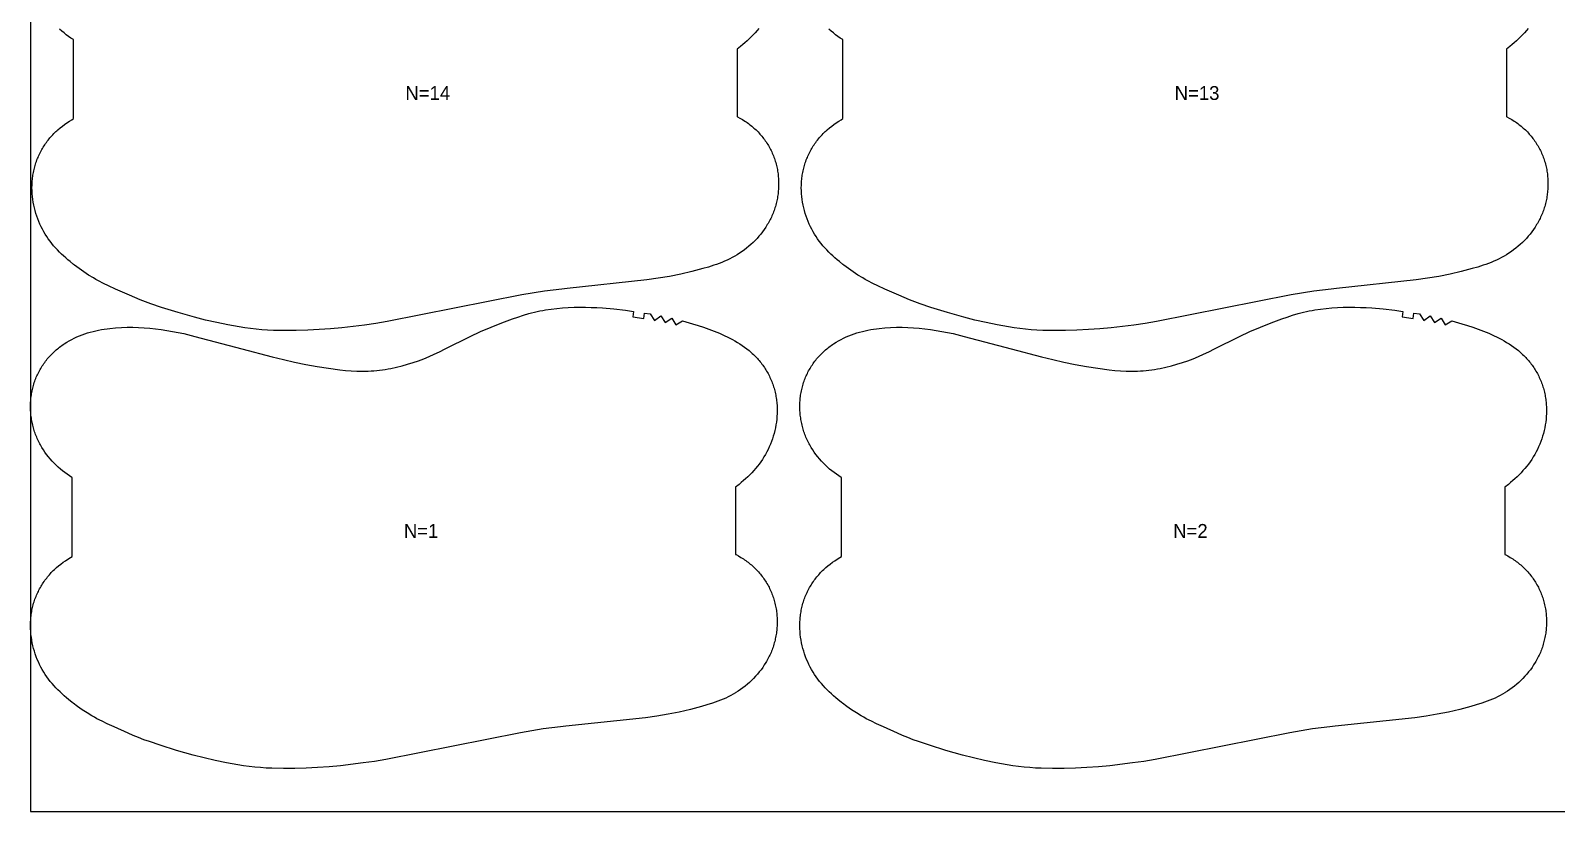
# Model space of a CAD drawing. Header units: inches. Extents: x 1 to 1936, y -76 to 1061.
# Drawn here: x 1 to 552, y -76 to 206 of the extents above; entities that cross this region are included whole.
import ezdxf

# ---------------------------------------------------------------- set-up
doc = ezdxf.new("R2010")
doc.units = ezdxf.units.IN

msp = doc.modelspace()

# ---------------------------------------------------------------- linework, layer by layer
at = {"layer": '1'}
for points in [[(1.472, -76.1778), (1936.299, -76.1778), (1936.299, 1060.5025), (1.472, 1060.5025), (1.472, -76.1778)], [(112.994, 83.1474), (115.0471, 82.9296), (117.1045, 82.7624), (119.165, 82.6571), (120.1959, 82.6312), (121.227, 82.625), (122.2582, 82.6398), (123.289, 82.6754), (124.3192, 82.7315), (125.3481, 82.8077), (126.3756, 82.9037), (127.4011, 83.019), (128.4243, 83.1535), (129.4447, 83.3066), (130.4621, 83.478), (131.4762, 83.6673), (133.4941, 84.0973), (135.4975, 84.5923), (137.4854, 85.1482), (139.4564, 85.7616), (141.4085, 86.4323), (143.3391, 87.1608), (145.2461, 87.9477), (147.1283, 88.7911), (148.9904, 89.6794), (151.077, 90.7247), (160.0616, 95.2259), (163.8176, 96.9361), (167.6195, 98.5428), (171.4565, 100.0614), (175.3271, 101.4952), (177.2759, 102.1777), (179.2362, 102.8244), (181.2111, 103.4203), (182.205, 103.6947), (183.2037, 103.9508), (184.2073, 104.1873), (185.2156, 104.4044), (186.2281, 104.6025), (187.2443, 104.7822), (189.2858, 105.0885), (191.3362, 105.3279), (193.3922, 105.5051), (195.452, 105.626), (197.5143, 105.697), (199.578, 105.7247), (201.6417, 105.7142), (203.7048, 105.6664), (205.7666, 105.5809), (207.8262, 105.4574), (211.9376, 105.1018), (216.0384, 104.6321), (219.0285, 104.2362), (219.0297, 104.236), (218.7529, 102.2522), (222.6679, 101.6656), (222.985, 103.6403), (224.9579, 103.3123), (226.5635, 100.9945), (228.8912, 102.585), (230.4319, 100.2256), (232.8024, 101.7482), (234.2681, 99.3425), (236.6855, 100.7893), (240.293, 99.7805), (242.2677, 99.1788), (244.2301, 98.5389), (246.1766, 97.8544), (248.104, 97.1188), (250.0085, 96.326), (251.8858, 95.4707), (252.8128, 95.0181), (253.7314, 94.5482), (254.6409, 94.0602), (255.5408, 93.5535), (256.4302, 93.0276), (257.3075, 92.4812), (258.1704, 91.9131), (259.0171, 91.3223), (259.8454, 90.7074), (260.6533, 90.0673), (261.4388, 89.4008), (261.8225, 89.0572), (262.1999, 88.7067), (262.5706, 88.3489), (262.9346, 87.9841), (263.2918, 87.6125), (263.6419, 87.2341), (263.985, 86.849), (264.3209, 86.4576), (264.6495, 86.0599), (264.9706, 85.656), (265.2842, 85.2462), (265.5901, 84.8305), (265.8882, 84.4092), (266.1785, 83.9823), (266.4607, 83.5501), (266.7348, 83.1126), (267.0006, 82.6701), (267.2581, 82.2227), (267.5071, 81.7705), (267.7476, 81.3138), (267.9795, 80.8526), (268.2026, 80.3872), (268.417, 79.9177), (268.6225, 79.4443), (268.8191, 78.9672), (269.0067, 78.4865), (269.1853, 78.0024), (269.3547, 77.5151), (269.5149, 77.0247), (269.6658, 76.5315), (269.8074, 76.0356), (269.9395, 75.5371), (270.0621, 75.0362), (270.1751, 74.5332), (270.2785, 74.0281), (270.3723, 73.5212), (270.4566, 73.0126), (270.5315, 72.5024), (270.5969, 71.991), (270.6531, 71.4783), (270.7001, 70.9647), (270.7379, 70.4502), (270.7666, 69.9351), (270.7863, 69.4195), (270.799, 68.3875), (270.7765, 67.3556), (270.7194, 66.3252), (270.6282, 65.2975), (270.5036, 64.2736), (270.3459, 63.2543), (270.1558, 62.2403), (269.9337, 61.2327), (269.6802, 60.2323), (269.3958, 59.2399), (269.0811, 58.2563), (268.7364, 57.2827), (268.362, 56.32), (267.9577, 55.3697), (267.5237, 54.433), (267.0599, 53.5112), (266.5665, 52.6056), (266.0434, 51.7174), (265.4906, 50.848), (264.9086, 49.9983), (264.2988, 49.1682), (263.6632, 48.3571), (263.0036, 47.5644), (262.322, 46.7898), (261.6201, 46.0326), (260.8999, 45.2924), (260.1632, 44.5686), (259.4118, 43.8608), (258.6466, 43.1684), (257.8683, 42.491), (257.0776, 41.8281), (255.799, 40.8114), (255.799, 16.5645), (255.9469, 16.49), (256.8529, 15.9957), (257.742, 15.4714), (258.6128, 14.9171), (259.0409, 14.6289), (259.4638, 14.3332), (259.8815, 14.0301), (260.2936, 13.7197), (260.7, 13.402), (261.1005, 13.0769), (261.495, 12.7446), (261.8832, 12.405), (262.2649, 12.0582), (262.64, 11.7042), (263.0084, 11.343), (263.3697, 10.9748), (263.7239, 10.5997), (264.0709, 10.2179), (264.4105, 9.8294), (264.7426, 9.4345), (265.0669, 9.0332), (265.3835, 8.6258), (265.6921, 8.2123), (265.9925, 7.793), (266.2848, 7.3678), (266.5686, 6.9371), (266.8438, 6.5009), (267.1104, 6.0594), (267.3682, 5.6127), (267.617, 5.161), (267.8567, 4.7043), (268.0872, 4.243), (268.3085, 3.7772), (268.5207, 3.3071), (268.7236, 2.8328), (268.9171, 2.3547), (269.1014, 1.8728), (269.2763, 1.3875), (269.4419, 0.8988), (269.598, 0.4071), (269.7447, -0.0876), (269.8818, -0.585), (270.0095, -1.085), (270.1276, -1.5872), (270.2361, -2.0916), (270.335, -2.5979), (270.4243, -3.1059), (270.5039, -3.6155), (270.574, -4.1265), (270.6345, -4.6387), (270.6855, -5.1519), (270.727, -5.666), (270.7591, -6.1808), (270.7817, -6.6962), (270.795, -7.212), (270.799, -7.7279), (270.7937, -8.2439), (270.7791, -8.7598), (270.7553, -9.2753), (270.7223, -9.7904), (270.6801, -10.3048), (270.6288, -10.8184), (270.5684, -11.3311), (270.499, -11.8425), (270.4205, -12.3527), (270.3329, -12.8613), (270.2363, -13.3683), (270.1307, -13.8735), (270.0161, -14.3766), (269.8925, -14.8775), (269.7598, -15.376), (269.6183, -15.872), (269.4677, -16.3653), (269.3082, -16.8557), (269.1397, -17.3431), (268.9624, -17.8272), (268.7761, -18.3079), (268.5809, -18.785), (268.3768, -19.2584), (268.164, -19.7279), (267.9426, -20.1935), (267.7128, -20.6551), (267.4746, -21.1124), (267.2283, -21.5656), (266.9741, -22.0144), (266.712, -22.4588), (266.1648, -23.3339), (265.5881, -24.1901), (264.983, -25.0267), (264.3507, -25.8428), (263.6924, -26.6377), (263.009, -27.4109), (262.3012, -28.1617), (261.57, -28.8896), (260.8162, -29.594), (260.0406, -30.2743), (259.244, -30.9301), (258.4274, -31.5606), (257.5915, -32.1654), (256.7374, -32.7444), (255.8662, -33.2974), (255.799, -33.3373), (254.9789, -33.8244), (254.0766, -34.3253), (253.1603, -34.8), (252.2312, -35.2485), (251.2903, -35.6705), (250.3387, -36.0666), (249.3775, -36.4386), (248.4079, -36.7891), (247.431, -37.1206), (245.4602, -37.7361), (243.4743, -38.3048), (239.4817, -39.354), (235.4637, -40.2922), (231.4192, -41.1149), (227.3511, -41.8112), (223.2638, -42.379), (194.5357, -45.4474), (192.5969, -45.6778), (186.3398, -46.4213), (178.193, -47.7483), (129.6244, -57.44), (125.5505, -58.0998), (121.4645, -58.6839), (113.2686, -59.6647), (109.1579, -60.0328), (105.0404, -60.3164), (100.9184, -60.5204), (96.7929, -60.6437), (92.6653, -60.6778), (88.5392, -60.591), (86.4782, -60.4912), (84.4196, -60.3508), (82.3643, -60.169), (80.3132, -59.9446), (78.2671, -59.6776), (76.2265, -59.3706), (72.1622, -58.6503), (68.1216, -57.8098), (64.1032, -56.8684), (60.1058, -55.8413), (54.1819, -54.1556), (48.2463, -52.2886), (44.3335, -50.9712), (42.3919, -50.2726), (40.4654, -49.5361), (38.5563, -48.7564), (36.6609, -47.9424), (31.6396, -45.6778), (29.1325, -44.5471), (27.2743, -43.6506), (25.4425, -42.7041), (24.5393, -42.2072), (23.6451, -41.6941), (21.8832, -40.6216), (20.1566, -39.4914), (18.4649, -38.3084), (16.8089, -37.0758), (16.472, -36.808), (15.1935, -35.7914), (14.4028, -35.1284), (13.6245, -34.451), (12.8592, -33.7586), (12.1078, -33.0508), (11.3712, -32.327), (10.651, -31.5868), (9.9491, -30.8296), (9.2674, -30.055), (8.6078, -29.2624), (7.9722, -28.4512), (7.3625, -27.6211), (6.7804, -26.7714), (6.2277, -25.902), (5.7046, -25.0138), (5.2111, -24.1082), (4.7474, -23.1864), (4.3134, -22.2497), (3.9091, -21.2994), (3.5346, -20.3368), (3.1899, -19.3631), (2.8752, -18.3795), (2.5908, -17.3871), (2.3373, -16.3867), (2.1153, -15.3791), (1.9251, -14.3652), (1.7675, -13.3458), (1.6428, -12.3219), (1.5516, -11.2942), (1.4945, -10.2638), (1.472, -9.2319), (1.4847, -8.1999), (1.5044, -7.6843), (1.5331, -7.1692), (1.5709, -6.6547), (1.6179, -6.1411), (1.6741, -5.6284), (1.7396, -5.117), (1.8144, -4.6069), (1.8987, -4.0982), (1.9925, -3.5913), (2.0959, -3.0862), (2.209, -2.5832), (2.3316, -2.0823), (2.4637, -1.5839), (2.6052, -1.0879), (2.7561, -0.5947), (2.9163, -0.1043), (3.0858, 0.383), (3.2643, 0.8671), (3.4519, 1.3478), (3.6485, 1.8249), (3.8541, 2.2983), (4.0684, 2.7678), (4.2916, 3.2332), (4.5234, 3.6944), (4.7639, 4.1511), (5.0129, 4.6033), (5.2704, 5.0507), (5.5363, 5.4932), (5.8103, 5.9307), (6.0926, 6.3629), (6.3828, 6.7898), (6.6809, 7.2111), (6.9869, 7.6268), (7.3004, 8.0366), (7.6216, 8.4405), (7.9501, 8.8382), (8.286, 9.2296), (8.6291, 9.6146), (8.9793, 9.9931), (9.3364, 10.3647), (9.7004, 10.7295), (10.0712, 11.0872), (10.4485, 11.4378), (10.8322, 11.7814), (11.6177, 12.4479), (12.4257, 13.088), (13.254, 13.7029), (14.1006, 14.2937), (14.9636, 14.8618), (15.8408, 15.4082), (16.472, 15.7814), (16.472, 44.2821), (16.4049, 44.322), (15.5336, 44.875), (14.6796, 45.454), (13.8437, 46.0588), (13.027, 46.6894), (12.2305, 47.3451), (11.4548, 48.0254), (10.701, 48.7298), (9.9698, 49.4577), (9.2621, 50.2085), (8.5786, 50.9817), (7.9203, 51.7766), (7.2881, 52.5927), (6.683, 53.4293), (6.1062, 54.2855), (5.5591, 55.1606), (5.297, 55.605), (5.0427, 56.0538), (4.7964, 56.507), (4.5583, 56.9644), (4.3284, 57.4259), (4.107, 57.8915), (3.8942, 58.361), (3.6902, 58.8344), (3.495, 59.3115), (3.3087, 59.7922), (3.1313, 60.2763), (2.9629, 60.7637), (2.8033, 61.2541), (2.6528, 61.7474), (2.5112, 62.2434), (2.3786, 62.7419), (2.2549, 63.2428), (2.1403, 63.746), (2.0347, 64.2511), (1.9381, 64.7581), (1.8506, 65.2667), (1.7721, 65.7769), (1.7026, 66.2884), (1.6422, 66.801), (1.5909, 67.3146), (1.5488, 67.829), (1.5158, 68.3441), (1.4919, 68.8597), (1.4774, 69.3755), (1.472, 69.8915), (1.476, 70.4074), (1.4893, 70.9232), (1.512, 71.4386), (1.544, 71.9534), (1.5856, 72.4675), (1.6366, 72.9808), (1.6971, 73.493), (1.7671, 74.0039), (1.8468, 74.5135), (1.936, 75.0215), (2.0349, 75.5278), (2.1434, 76.0322), (2.2615, 76.5344), (2.3892, 77.0344), (2.5264, 77.5318), (2.673, 78.0265), (2.8292, 78.5182), (2.9947, 79.0069), (3.1696, 79.4923), (3.3539, 79.9741), (3.5475, 80.4522), (3.7504, 80.9265), (3.9625, 81.3966), (4.1838, 81.8624), (4.4144, 82.3237), (4.6541, 82.7804), (4.9028, 83.2321), (5.1606, 83.6788), (5.4272, 84.1203), (5.7025, 84.5565), (5.9863, 84.9873), (6.2785, 85.4124), (6.579, 85.8317), (6.8875, 86.2452), (7.2041, 86.6526), (7.5285, 87.0539), (7.8605, 87.4488), (8.2001, 87.8373), (8.5471, 88.2191), (8.9013, 88.5942), (9.2627, 88.9624), (9.631, 89.3236), (10.0061, 89.6776), (10.3879, 90.0244), (10.7761, 90.364), (11.1705, 90.6963), (11.5711, 91.0214), (11.9775, 91.3391), (12.3896, 91.6495), (12.8072, 91.9526), (13.2301, 92.2483), (13.6582, 92.5366), (14.5291, 93.0908), (15.4182, 93.6152), (16.3241, 94.1094), (17.2454, 94.5735), (18.1809, 95.0077), (19.1294, 95.4126), (20.0899, 95.7886), (21.0611, 96.1362), (22.042, 96.4559), (23.0314, 96.7481), (24.0283, 97.0134), (25.0315, 97.2523), (26.0403, 97.466), (27.054, 97.6558), (28.0721, 97.823), (29.0938, 97.9689), (30.1185, 98.0948), (32.1741, 98.2918), (34.2342, 98.4228), (36.2967, 98.4908), (38.3599, 98.497), (40.4222, 98.4428), (42.4822, 98.3299), (44.5387, 98.1624), (46.5912, 97.9449), (48.6386, 97.6819), (50.6803, 97.3771), (52.715, 97.0306), (54.7416, 96.6414), (56.7591, 96.2089), (60.767, 95.227), (77.6493, 90.7247), (88.6834, 87.782), (92.6957, 86.8141), (96.7247, 85.9185), (100.7703, 85.1012), (104.8303, 84.3596), (112.994, 83.1474)], [(390.494, 83.1474), (392.5471, 82.9296), (394.6045, 82.7624), (396.665, 82.6571), (397.6959, 82.6312), (398.727, 82.625), (399.7582, 82.6398), (400.789, 82.6754), (401.8192, 82.7315), (402.8481, 82.8077), (403.8756, 82.9037), (404.9011, 83.019), (405.9243, 83.1535), (406.9447, 83.3066), (407.9621, 83.478), (408.9762, 83.6673), (410.9941, 84.0973), (412.9975, 84.5923), (414.9854, 85.1482), (416.9564, 85.7616), (418.9085, 86.4323), (420.8391, 87.1608), (422.7461, 87.9477), (424.6283, 88.7911), (426.4904, 89.6794), (428.577, 90.7247), (437.5616, 95.2259), (441.3176, 96.9361), (445.1195, 98.5428), (448.9565, 100.0614), (452.8271, 101.4952), (454.7759, 102.1777), (456.7362, 102.8244), (458.7111, 103.4203), (459.705, 103.6947), (460.7037, 103.9508), (461.7073, 104.1873), (462.7156, 104.4044), (463.7281, 104.6025), (464.7443, 104.7822), (466.7858, 105.0885), (468.8362, 105.3279), (470.8922, 105.5051), (472.952, 105.626), (475.0143, 105.697), (477.078, 105.7247), (479.1417, 105.7142), (481.2048, 105.6664), (483.2666, 105.5809), (485.3262, 105.4574), (489.4376, 105.1018), (493.5384, 104.6321), (496.5285, 104.2362), (496.5297, 104.236), (496.2529, 102.2522), (500.1679, 101.6656), (500.485, 103.6403), (502.4579, 103.3123), (504.0635, 100.9945), (506.3912, 102.585), (507.9319, 100.2256), (510.3024, 101.7482), (511.7681, 99.3425), (514.1855, 100.7893), (517.793, 99.7805), (519.7677, 99.1788), (521.7301, 98.5389), (523.6766, 97.8544), (525.604, 97.1188), (527.5085, 96.326), (529.3858, 95.4707), (530.3128, 95.0181), (531.2314, 94.5482), (532.1409, 94.0602), (533.0408, 93.5535), (533.9302, 93.0276), (534.8075, 92.4812), (535.6704, 91.9131), (536.5171, 91.3223), (537.3454, 90.7074), (538.1533, 90.0673), (538.9388, 89.4008), (539.3225, 89.0572), (539.6999, 88.7067), (540.0706, 88.3489), (540.4346, 87.9841), (540.7918, 87.6125), (541.1419, 87.2341), (541.485, 86.849), (541.8209, 86.4576), (542.1495, 86.0599), (542.4706, 85.656), (542.7842, 85.2462), (543.0901, 84.8305), (543.3882, 84.4092), (543.6785, 83.9823), (543.9607, 83.5501), (544.2348, 83.1126), (544.5006, 82.6701), (544.7581, 82.2227), (545.0071, 81.7705), (545.2476, 81.3138), (545.4795, 80.8526), (545.7026, 80.3872), (545.917, 79.9177), (546.1225, 79.4443), (546.3191, 78.9672), (546.5067, 78.4865), (546.6853, 78.0024), (546.8547, 77.5151), (547.0149, 77.0247), (547.1658, 76.5315), (547.3074, 76.0356), (547.4395, 75.5371), (547.5621, 75.0362), (547.6751, 74.5332), (547.7785, 74.0281), (547.8723, 73.5212), (547.9566, 73.0126), (548.0315, 72.5024), (548.0969, 71.991), (548.1531, 71.4783), (548.2001, 70.9647), (548.2379, 70.4502), (548.2666, 69.9351), (548.2863, 69.4195), (548.299, 68.3875), (548.2765, 67.3556), (548.2194, 66.3252), (548.1282, 65.2975), (548.0036, 64.2736), (547.8459, 63.2543), (547.6558, 62.2403), (547.4337, 61.2327), (547.1802, 60.2323), (546.8958, 59.2399), (546.5811, 58.2563), (546.2364, 57.2827), (545.862, 56.32), (545.4577, 55.3697), (545.0237, 54.433), (544.5599, 53.5112), (544.0665, 52.6056), (543.5434, 51.7174), (542.9906, 50.848), (542.4086, 49.9983), (541.7988, 49.1682), (541.1632, 48.3571), (540.5036, 47.5644), (539.822, 46.7898), (539.1201, 46.0326), (538.3999, 45.2924), (537.6632, 44.5686), (536.9118, 43.8608), (536.1466, 43.1684), (535.3683, 42.491), (534.5776, 41.8281), (533.299, 40.8114), (533.299, 16.5645), (533.4469, 16.49), (534.3529, 15.9957), (535.242, 15.4714), (536.1128, 14.9171), (536.5409, 14.6289), (536.9638, 14.3332), (537.3815, 14.0301), (537.7936, 13.7197), (538.2, 13.402), (538.6005, 13.0769), (538.995, 12.7446), (539.3832, 12.405), (539.7649, 12.0582), (540.14, 11.7042), (540.5084, 11.343), (540.8697, 10.9748), (541.2239, 10.5997), (541.5709, 10.2179), (541.9105, 9.8294), (542.2426, 9.4345), (542.5669, 9.0332), (542.8835, 8.6258), (543.1921, 8.2123), (543.4925, 7.793), (543.7848, 7.3678), (544.0686, 6.9371), (544.3438, 6.5009), (544.6104, 6.0594), (544.8682, 5.6127), (545.117, 5.161), (545.3567, 4.7043), (545.5872, 4.243), (545.8085, 3.7772), (546.0207, 3.3071), (546.2236, 2.8328), (546.4171, 2.3547), (546.6014, 1.8728), (546.7763, 1.3875), (546.9419, 0.8988), (547.098, 0.4071), (547.2447, -0.0876), (547.3818, -0.585), (547.5095, -1.085), (547.6276, -1.5872), (547.7361, -2.0916), (547.835, -2.5979), (547.9243, -3.1059), (548.0039, -3.6155), (548.074, -4.1265), (548.1345, -4.6387), (548.1855, -5.1519), (548.227, -5.666), (548.2591, -6.1808), (548.2817, -6.6962), (548.295, -7.212), (548.299, -7.7279), (548.2937, -8.2439), (548.2791, -8.7598), (548.2553, -9.2753), (548.2223, -9.7904), (548.1801, -10.3048), (548.1288, -10.8184), (548.0684, -11.3311), (547.999, -11.8425), (547.9205, -12.3527), (547.8329, -12.8613), (547.7363, -13.3683), (547.6307, -13.8735), (547.5161, -14.3766), (547.3925, -14.8775), (547.2598, -15.376), (547.1183, -15.872), (546.9677, -16.3653), (546.8082, -16.8557), (546.6397, -17.3431), (546.4624, -17.8272), (546.2761, -18.3079), (546.0809, -18.785), (545.8768, -19.2584), (545.664, -19.7279), (545.4426, -20.1935), (545.2128, -20.6551), (544.9746, -21.1124), (544.7283, -21.5656), (544.4741, -22.0144), (544.212, -22.4588), (543.6648, -23.3339), (543.0881, -24.1901), (542.483, -25.0267), (541.8507, -25.8428), (541.1924, -26.6377), (540.509, -27.4109), (539.8012, -28.1617), (539.07, -28.8896), (538.3162, -29.594), (537.5406, -30.2743), (536.744, -30.9301), (535.9274, -31.5606), (535.0915, -32.1654), (534.2374, -32.7444), (533.3662, -33.2974), (533.299, -33.3373), (532.4789, -33.8244), (531.5766, -34.3253), (530.6603, -34.8), (529.7312, -35.2485), (528.7903, -35.6705), (527.8387, -36.0666), (526.8775, -36.4386), (525.9079, -36.7891), (524.931, -37.1206), (522.9602, -37.7361), (520.9743, -38.3048), (516.9817, -39.354), (512.9637, -40.2922), (508.9192, -41.1149), (504.8511, -41.8112), (500.7638, -42.379), (472.0357, -45.4474), (470.0969, -45.6778), (463.8398, -46.4213), (455.693, -47.7483), (407.1244, -57.44), (403.0505, -58.0998), (398.9645, -58.6839), (390.7686, -59.6647), (386.6579, -60.0328), (382.5404, -60.3164), (378.4184, -60.5204), (374.2929, -60.6437), (370.1653, -60.6778), (366.0392, -60.591), (363.9782, -60.4912), (361.9196, -60.3508), (359.8643, -60.169), (357.8132, -59.9446), (355.7671, -59.6776), (353.7265, -59.3706), (349.6622, -58.6503), (345.6216, -57.8098), (341.6032, -56.8684), (337.6058, -55.8413), (331.6819, -54.1556), (325.7463, -52.2886), (321.8335, -50.9712), (319.8919, -50.2726), (317.9654, -49.5361), (316.0563, -48.7564), (314.1609, -47.9424), (309.1396, -45.6778), (306.6325, -44.5471), (304.7743, -43.6506), (302.9425, -42.7041), (302.0393, -42.2072), (301.1451, -41.6941), (299.3832, -40.6216), (297.6566, -39.4914), (295.9649, -38.3084), (294.3089, -37.0758), (293.972, -36.808), (292.6935, -35.7914), (291.9028, -35.1284), (291.1245, -34.451), (290.3592, -33.7586), (289.6078, -33.0508), (288.8712, -32.327), (288.151, -31.5868), (287.4491, -30.8296), (286.7674, -30.055), (286.1078, -29.2624), (285.4722, -28.4512), (284.8625, -27.6211), (284.2804, -26.7714), (283.7277, -25.902), (283.2046, -25.0138), (282.7111, -24.1082), (282.2474, -23.1864), (281.8134, -22.2497), (281.4091, -21.2994), (281.0346, -20.3368), (280.6899, -19.3631), (280.3752, -18.3795), (280.0908, -17.3871), (279.8373, -16.3867), (279.6153, -15.3791), (279.4251, -14.3652), (279.2675, -13.3458), (279.1428, -12.3219), (279.0516, -11.2942), (278.9945, -10.2638), (278.972, -9.2319), (278.9847, -8.1999), (279.0044, -7.6843), (279.0331, -7.1692), (279.0709, -6.6547), (279.1179, -6.1411), (279.1741, -5.6284), (279.2396, -5.117), (279.3144, -4.6069), (279.3987, -4.0982), (279.4925, -3.5913), (279.5959, -3.0862), (279.709, -2.5832), (279.8316, -2.0823), (279.9637, -1.5839), (280.1052, -1.0879), (280.2561, -0.5947), (280.4163, -0.1043), (280.5858, 0.383), (280.7643, 0.8671), (280.9519, 1.3478), (281.1485, 1.8249), (281.3541, 2.2983), (281.5684, 2.7678), (281.7916, 3.2332), (282.0234, 3.6944), (282.2639, 4.1511), (282.5129, 4.6033), (282.7704, 5.0507), (283.0363, 5.4932), (283.3103, 5.9307), (283.5926, 6.3629), (283.8828, 6.7898), (284.1809, 7.2111), (284.4869, 7.6268), (284.8004, 8.0366), (285.1216, 8.4405), (285.4501, 8.8382), (285.786, 9.2296), (286.1291, 9.6146), (286.4793, 9.9931), (286.8364, 10.3647), (287.2004, 10.7295), (287.5712, 11.0872), (287.9485, 11.4378), (288.3322, 11.7814), (289.1177, 12.4479), (289.9257, 13.088), (290.754, 13.7029), (291.6006, 14.2937), (292.4636, 14.8618), (293.3408, 15.4082), (293.972, 15.7814), (293.972, 44.2821), (293.9049, 44.322), (293.0336, 44.875), (292.1796, 45.454), (291.3437, 46.0588), (290.527, 46.6894), (289.7305, 47.3451), (288.9548, 48.0254), (288.201, 48.7298), (287.4698, 49.4577), (286.7621, 50.2085), (286.0786, 50.9817), (285.4203, 51.7766), (284.7881, 52.5927), (284.183, 53.4293), (283.6062, 54.2855), (283.0591, 55.1606), (282.797, 55.605), (282.5427, 56.0538), (282.2964, 56.507), (282.0583, 56.9644), (281.8284, 57.4259), (281.607, 57.8915), (281.3942, 58.361), (281.1902, 58.8344), (280.995, 59.3115), (280.8087, 59.7922), (280.6313, 60.2763), (280.4629, 60.7637), (280.3033, 61.2541), (280.1528, 61.7474), (280.0112, 62.2434), (279.8786, 62.7419), (279.7549, 63.2428), (279.6403, 63.746), (279.5347, 64.2511), (279.4381, 64.7581), (279.3506, 65.2667), (279.2721, 65.7769), (279.2026, 66.2884), (279.1422, 66.801), (279.0909, 67.3146), (279.0488, 67.829), (279.0158, 68.3441), (278.9919, 68.8597), (278.9774, 69.3755), (278.972, 69.8915), (278.976, 70.4074), (278.9893, 70.9232), (279.012, 71.4386), (279.044, 71.9534), (279.0856, 72.4675), (279.1366, 72.9808), (279.1971, 73.493), (279.2671, 74.0039), (279.3468, 74.5135), (279.436, 75.0215), (279.5349, 75.5278), (279.6434, 76.0322), (279.7615, 76.5344), (279.8892, 77.0344), (280.0264, 77.5318), (280.173, 78.0265), (280.3292, 78.5182), (280.4947, 79.0069), (280.6696, 79.4923), (280.8539, 79.9741), (281.0475, 80.4522), (281.2504, 80.9265), (281.4625, 81.3966), (281.6838, 81.8624), (281.9144, 82.3237), (282.1541, 82.7804), (282.4028, 83.2321), (282.6606, 83.6788), (282.9272, 84.1203), (283.2025, 84.5565), (283.4863, 84.9873), (283.7785, 85.4124), (284.079, 85.8317), (284.3875, 86.2452), (284.7041, 86.6526), (285.0285, 87.0539), (285.3605, 87.4488), (285.7001, 87.8373), (286.0471, 88.2191), (286.4013, 88.5942), (286.7627, 88.9624), (287.131, 89.3236), (287.5061, 89.6776), (287.8879, 90.0244), (288.2761, 90.364), (288.6705, 90.6963), (289.0711, 91.0214), (289.4775, 91.3391), (289.8896, 91.6495), (290.3072, 91.9526), (290.7301, 92.2483), (291.1582, 92.5366), (292.0291, 93.0908), (292.9182, 93.6152), (293.8241, 94.1094), (294.7454, 94.5735), (295.6809, 95.0077), (296.6294, 95.4126), (297.5899, 95.7886), (298.5611, 96.1362), (299.542, 96.4559), (300.5314, 96.7481), (301.5283, 97.0134), (302.5315, 97.2523), (303.5403, 97.466), (304.554, 97.6558), (305.5721, 97.823), (306.5938, 97.9689), (307.6185, 98.0948), (309.6741, 98.2918), (311.7342, 98.4228), (313.7967, 98.4908), (315.8599, 98.497), (317.9222, 98.4428), (319.9822, 98.3299), (322.0387, 98.1624), (324.0912, 97.9449), (326.1386, 97.6819), (328.1803, 97.3771), (330.215, 97.0306), (332.2416, 96.6414), (334.2591, 96.2089), (338.267, 95.227), (355.1493, 90.7247), (366.1834, 87.782), (370.1957, 86.8141), (374.2247, 85.9185), (378.2703, 85.1012), (382.3303, 84.3596), (390.494, 83.1474)]]:
    msp.add_lwpolyline(points, close=True, dxfattribs=at)
for points in [[(264.1912, 206.3349), (263.5316, 205.5422), (262.8499, 204.7676), (262.148, 204.0104), (261.4278, 203.2702), (260.6912, 202.5464), (259.9398, 201.8386), (259.1746, 201.1462), (258.3962, 200.4688), (257.6055, 199.8059), (256.327, 198.7892), (256.327, 174.5423), (256.4749, 174.4678), (257.3808, 173.9735), (258.27, 173.4492), (259.1408, 172.8949), (259.5689, 172.6067), (259.9918, 172.311), (260.4094, 172.0079), (260.8215, 171.6975), (261.228, 171.3798), (261.6285, 171.0547), (262.0229, 170.7224), (262.4111, 170.3828), (262.7929, 170.036), (263.168, 169.682), (263.5363, 169.3208), (263.8977, 168.9526), (264.2519, 168.5775), (264.5989, 168.1957), (264.9385, 167.8072), (265.2705, 167.4123), (265.5949, 167.011), (265.9115, 166.6036), (266.2201, 166.1901), (266.5205, 165.7708), (266.8127, 165.3456), (267.0965, 164.9149), (267.3718, 164.4787), (267.6384, 164.0372), (267.8962, 163.5905), (268.1449, 163.1387), (268.3846, 162.6821), (268.6152, 162.2208), (268.8365, 161.755), (269.0486, 161.2848), (269.2515, 160.8106), (269.4451, 160.3325), (269.6294, 159.8506), (269.8043, 159.3653), (269.9699, 158.8766), (270.126, 158.3849), (270.2726, 157.8902), (270.4098, 157.3928), (270.5375, 156.8928), (270.6556, 156.3906), (270.7641, 155.8862), (270.863, 155.3799), (270.9523, 154.8719), (271.0319, 154.3623), (271.1019, 153.8513), (271.1625, 153.3391), (271.2134, 152.8259), (271.255, 152.3118), (271.287, 151.7969), (271.3097, 151.2816), (271.323, 150.7658), (271.327, 150.2499), (271.3217, 149.7339), (271.3071, 149.218), (271.2832, 148.7025), (271.2502, 148.1874), (271.2081, 147.673), (271.1568, 147.1594), (271.0964, 146.6467), (271.027, 146.1353), (270.9485, 145.6251), (270.8609, 145.1164), (270.7643, 144.6095), (270.6587, 144.1043), (270.5441, 143.6012), (270.4204, 143.1003), (270.2878, 142.6018), (270.1462, 142.1058), (269.9957, 141.6125), (269.8362, 141.1221), (269.6677, 140.6347), (269.4903, 140.1506), (269.304, 139.6699), (269.1088, 139.1928), (268.9048, 138.7194), (268.692, 138.2499), (268.4706, 137.7843), (268.2407, 137.3227), (268.0026, 136.8653), (267.7563, 136.4122), (267.502, 135.9634), (267.2399, 135.519), (266.6928, 134.6439), (266.116, 133.7877), (265.5109, 132.9511), (264.8787, 132.135), (264.2204, 131.3401), (263.5369, 130.5669), (262.8292, 129.8161), (262.098, 129.0882), (261.3442, 128.3838), (260.5686, 127.7034), (259.772, 127.0477), (258.9554, 126.4172), (258.1195, 125.8124), (257.2654, 125.2334), (256.3941, 124.6804), (256.327, 124.6405), (255.5068, 124.1534), (254.6045, 123.6525), (253.6883, 123.1777), (252.7592, 122.7293), (251.8183, 122.3072), (250.8667, 121.9112), (249.9055, 121.5392), (248.9359, 121.1886), (247.959, 120.8572), (245.9882, 120.2417), (244.0023, 119.6729), (240.0097, 118.6238), (235.9917, 117.6856), (231.9472, 116.8629), (227.879, 116.1666), (223.7918, 115.5988), (195.0636, 112.5304), (193.1248, 112.3), (186.8677, 111.5565), (178.7209, 110.2295), (130.1524, 100.5378), (126.0785, 99.878), (121.9924, 99.2939), (113.7966, 98.3131), (109.6859, 97.9449), (105.5684, 97.6614), (101.4464, 97.4574), (97.3209, 97.3341), (93.1932, 97.3), (89.0672, 97.3868), (87.0062, 97.4866), (84.9475, 97.6269), (82.8922, 97.8088), (80.8411, 98.0332), (78.7951, 98.3002), (76.7544, 98.6072), (72.6902, 99.3274), (68.6495, 100.168), (64.6312, 101.1094), (60.6337, 102.1365), (54.7099, 103.8222), (48.7743, 105.6892), (44.8615, 107.0066), (42.9199, 107.7052), (40.9934, 108.4417), (39.0843, 109.2213), (37.1889, 110.0354), (32.1675, 112.3), (29.6604, 113.4307), (27.8022, 114.3272), (25.9705, 115.2737), (25.0673, 115.7706), (24.1731, 116.2837), (22.4112, 117.3562), (20.6846, 118.4864), (18.9929, 119.6694), (17.3369, 120.902), (17, 121.1698), (15.7214, 122.1864), (14.9308, 122.8494), (14.1524, 123.5268), (13.3872, 124.2192), (12.6358, 124.927), (11.8991, 125.6508), (11.1789, 126.391), (10.4771, 127.1482), (9.7954, 127.9228), (9.1358, 128.7154), (8.5002, 129.5266), (7.8904, 130.3567), (7.3084, 131.2064), (6.7556, 132.0758), (6.2325, 132.9639), (5.7391, 133.8696), (5.2753, 134.7914), (4.8413, 135.7281), (4.4371, 136.6784), (4.0626, 137.641), (3.7179, 138.6147), (3.4032, 139.5982), (3.1188, 140.5907), (2.8653, 141.5911), (2.6432, 142.5987), (2.4531, 143.6126), (2.2955, 144.632), (2.1708, 145.6559), (2.0796, 146.6836), (2.0225, 147.714), (2, 148.7459), (2.0127, 149.7779), (2.0324, 150.2935), (2.0611, 150.8086), (2.0989, 151.3231), (2.1459, 151.8367), (2.2021, 152.3493), (2.2676, 152.8608), (2.3424, 153.3709), (2.4267, 153.8796), (2.5205, 154.3865), (2.6239, 154.8916), (2.7369, 155.3946), (2.8595, 155.8955), (2.9917, 156.3939), (3.1332, 156.8899), (3.2841, 157.3831), (3.4443, 157.8735), (3.6137, 158.3608), (3.7923, 158.8449), (3.9799, 159.3256), (4.1765, 159.8027), (4.382, 160.2761), (4.5964, 160.7456), (4.8196, 161.211), (5.0514, 161.6722), (5.2919, 162.1289), (5.5409, 162.5811), (5.7984, 163.0285), (6.0642, 163.471), (6.3383, 163.9085), (6.6205, 164.3407), (6.9108, 164.7675), (7.2089, 165.1889), (7.5148, 165.6045), (7.8284, 166.0144), (8.1495, 166.4182), (8.4781, 166.816), (8.814, 167.2074), (9.1571, 167.5924), (9.5072, 167.9709), (9.8644, 168.3425), (10.2284, 168.7073), (10.5991, 169.065), (10.9765, 169.4156), (11.3602, 169.7592), (12.1457, 170.4257), (12.9536, 171.0658), (13.7819, 171.6806), (14.6286, 172.2715), (15.4916, 172.8395), (16.3688, 173.386), (17, 173.7592), (17, 202.2599), (16.9328, 202.2998), (16.0616, 202.8528), (15.2075, 203.4318), (14.3716, 204.0366), (13.555, 204.6671), (12.7584, 205.3229), (11.9828, 206.0032)], [(541.6912, 206.3349), (541.0316, 205.5422), (540.3499, 204.7676), (539.648, 204.0104), (538.9278, 203.2702), (538.1912, 202.5464), (537.4398, 201.8386), (536.6746, 201.1462), (535.8962, 200.4688), (535.1055, 199.8059), (533.827, 198.7892), (533.827, 174.5423), (533.9749, 174.4678), (534.8808, 173.9735), (535.77, 173.4492), (536.6408, 172.8949), (537.0689, 172.6067), (537.4918, 172.311), (537.9094, 172.0079), (538.3215, 171.6975), (538.728, 171.3798), (539.1285, 171.0547), (539.5229, 170.7224), (539.9111, 170.3828), (540.2929, 170.036), (540.668, 169.682), (541.0363, 169.3208), (541.3977, 168.9526), (541.7519, 168.5775), (542.0989, 168.1957), (542.4385, 167.8072), (542.7705, 167.4123), (543.0949, 167.011), (543.4115, 166.6036), (543.7201, 166.1901), (544.0205, 165.7708), (544.3127, 165.3456), (544.5965, 164.9149), (544.8718, 164.4787), (545.1384, 164.0372), (545.3962, 163.5905), (545.6449, 163.1387), (545.8846, 162.6821), (546.1152, 162.2208), (546.3365, 161.755), (546.5486, 161.2848), (546.7515, 160.8106), (546.9451, 160.3325), (547.1294, 159.8506), (547.3043, 159.3653), (547.4699, 158.8766), (547.626, 158.3849), (547.7726, 157.8902), (547.9098, 157.3928), (548.0375, 156.8928), (548.1556, 156.3906), (548.2641, 155.8862), (548.363, 155.3799), (548.4523, 154.8719), (548.5319, 154.3623), (548.6019, 153.8513), (548.6625, 153.3391), (548.7134, 152.8259), (548.755, 152.3118), (548.787, 151.7969), (548.8097, 151.2816), (548.823, 150.7658), (548.827, 150.2499), (548.8217, 149.7339), (548.8071, 149.218), (548.7832, 148.7025), (548.7502, 148.1874), (548.7081, 147.673), (548.6568, 147.1594), (548.5964, 146.6467), (548.527, 146.1353), (548.4485, 145.6251), (548.3609, 145.1164), (548.2643, 144.6095), (548.1587, 144.1043), (548.0441, 143.6012), (547.9204, 143.1003), (547.7878, 142.6018), (547.6462, 142.1058), (547.4957, 141.6125), (547.3362, 141.1221), (547.1677, 140.6347), (546.9903, 140.1506), (546.804, 139.6699), (546.6088, 139.1928), (546.4048, 138.7194), (546.192, 138.2499), (545.9706, 137.7843), (545.7407, 137.3227), (545.5026, 136.8653), (545.2563, 136.4122), (545.002, 135.9634), (544.7399, 135.519), (544.1928, 134.6439), (543.616, 133.7877), (543.0109, 132.9511), (542.3787, 132.135), (541.7204, 131.3401), (541.0369, 130.5669), (540.3292, 129.8161), (539.598, 129.0882), (538.8442, 128.3838), (538.0686, 127.7034), (537.272, 127.0477), (536.4554, 126.4172), (535.6195, 125.8124), (534.7654, 125.2334), (533.8941, 124.6804), (533.827, 124.6405), (533.0068, 124.1534), (532.1045, 123.6525), (531.1883, 123.1777), (530.2592, 122.7293), (529.3183, 122.3072), (528.3667, 121.9112), (527.4055, 121.5392), (526.4359, 121.1886), (525.459, 120.8572), (523.4882, 120.2417), (521.5023, 119.6729), (517.5097, 118.6238), (513.4917, 117.6856), (509.4472, 116.8629), (505.379, 116.1666), (501.2918, 115.5988), (472.5636, 112.5304), (470.6248, 112.3), (464.3677, 111.5565), (456.2209, 110.2295), (407.6524, 100.5378), (403.5785, 99.878), (399.4924, 99.2939), (391.2966, 98.3131), (387.1859, 97.9449), (383.0684, 97.6614), (378.9464, 97.4574), (374.8209, 97.3341), (370.6932, 97.3), (366.5672, 97.3868), (364.5062, 97.4866), (362.4475, 97.6269), (360.3922, 97.8088), (358.3411, 98.0332), (356.2951, 98.3002), (354.2544, 98.6072), (350.1902, 99.3274), (346.1495, 100.168), (342.1312, 101.1094), (338.1337, 102.1365), (332.2099, 103.8222), (326.2743, 105.6892), (322.3615, 107.0066), (320.4199, 107.7052), (318.4934, 108.4417), (316.5843, 109.2213), (314.6889, 110.0354), (309.6675, 112.3), (307.1604, 113.4307), (305.3022, 114.3272), (303.4705, 115.2737), (302.5673, 115.7706), (301.6731, 116.2837), (299.9112, 117.3562), (298.1846, 118.4864), (296.4929, 119.6694), (294.8369, 120.902), (294.5, 121.1698), (293.2214, 122.1864), (292.4308, 122.8494), (291.6524, 123.5268), (290.8872, 124.2192), (290.1358, 124.927), (289.3991, 125.6508), (288.6789, 126.391), (287.9771, 127.1482), (287.2954, 127.9228), (286.6358, 128.7154), (286.0002, 129.5266), (285.3904, 130.3567), (284.8084, 131.2064), (284.2556, 132.0758), (283.7325, 132.9639), (283.2391, 133.8696), (282.7753, 134.7914), (282.3413, 135.7281), (281.9371, 136.6784), (281.5626, 137.641), (281.2179, 138.6147), (280.9032, 139.5982), (280.6188, 140.5907), (280.3653, 141.5911), (280.1432, 142.5987), (279.9531, 143.6126), (279.7955, 144.632), (279.6708, 145.6559), (279.5796, 146.6836), (279.5225, 147.714), (279.5, 148.7459), (279.5127, 149.7779), (279.5324, 150.2935), (279.5611, 150.8086), (279.5989, 151.3231), (279.6459, 151.8367), (279.7021, 152.3493), (279.7676, 152.8608), (279.8424, 153.3709), (279.9267, 153.8796), (280.0205, 154.3865), (280.1239, 154.8916), (280.2369, 155.3946), (280.3595, 155.8955), (280.4917, 156.3939), (280.6332, 156.8899), (280.7841, 157.3831), (280.9443, 157.8735), (281.1137, 158.3608), (281.2923, 158.8449), (281.4799, 159.3256), (281.6765, 159.8027), (281.882, 160.2761), (282.0964, 160.7456), (282.3196, 161.211), (282.5514, 161.6722), (282.7919, 162.1289), (283.0409, 162.5811), (283.2984, 163.0285), (283.5642, 163.471), (283.8383, 163.9085), (284.1205, 164.3407), (284.4108, 164.7675), (284.7089, 165.1889), (285.0148, 165.6045), (285.3284, 166.0144), (285.6495, 166.4182), (285.9781, 166.816), (286.314, 167.2074), (286.6571, 167.5924), (287.0072, 167.9709), (287.3644, 168.3425), (287.7284, 168.7073), (288.0991, 169.065), (288.4765, 169.4156), (288.8602, 169.7592), (289.6457, 170.4257), (290.4536, 171.0658), (291.2819, 171.6806), (292.1286, 172.2715), (292.9916, 172.8395), (293.8688, 173.386), (294.5, 173.7592), (294.5, 202.2599), (294.4328, 202.2998), (293.5616, 202.8528), (292.7075, 203.4318), (291.8716, 204.0366), (291.055, 204.6671), (290.2584, 205.3229), (289.4828, 206.0032)]]:
    msp.add_lwpolyline(points, dxfattribs=at)

# ---------------------------------------------------------------- texts
for s, p in [('N=14', (136.6635, 180.5012)), ('N=13', (414.1635, 180.5012)), ('N=1', (136.1355, 22.5235)), ('N=2', (413.6355, 22.5235))]:
    msp.add_text(s, height=5, dxfattribs=at).set_placement(p)

doc.saveas('drawing.dxf')
